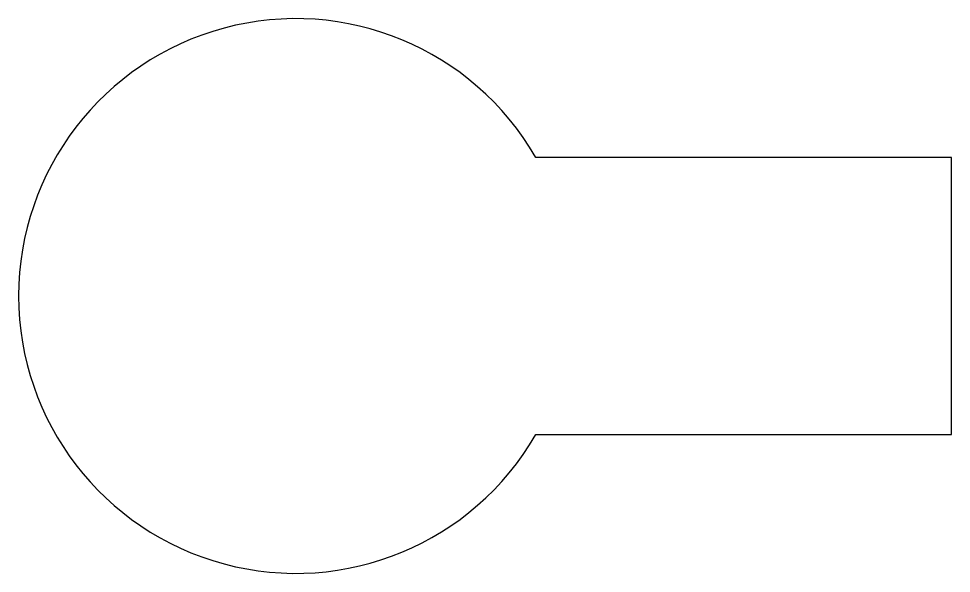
# Model space of a CAD drawing. Header units: millimetres. Extents: x 252 to 588, y 494 to 694.
import ezdxf

# ---------------------------------------------------------------- set-up
doc = ezdxf.new("R2010")
doc.units = ezdxf.units.MM
doc.layers.add('_WELD Visible(Default)', color=7, linetype='Continuous', lineweight=30)

msp = doc.modelspace()

# ---------------------------------------------------------------- linework, layer by layer
at = {"layer": '_WELD Visible(Default)'}
for p, q in [((588.3, 644), (438.3, 644)), ((588.3, 544), (588.3, 644)), ((438.3, 544), (588.3, 544))]:
    msp.add_line(p, q, dxfattribs=at)
msp.add_arc((351.7, 594), 100, 30, 330, dxfattribs=at)

doc.saveas('drawing.dxf')
